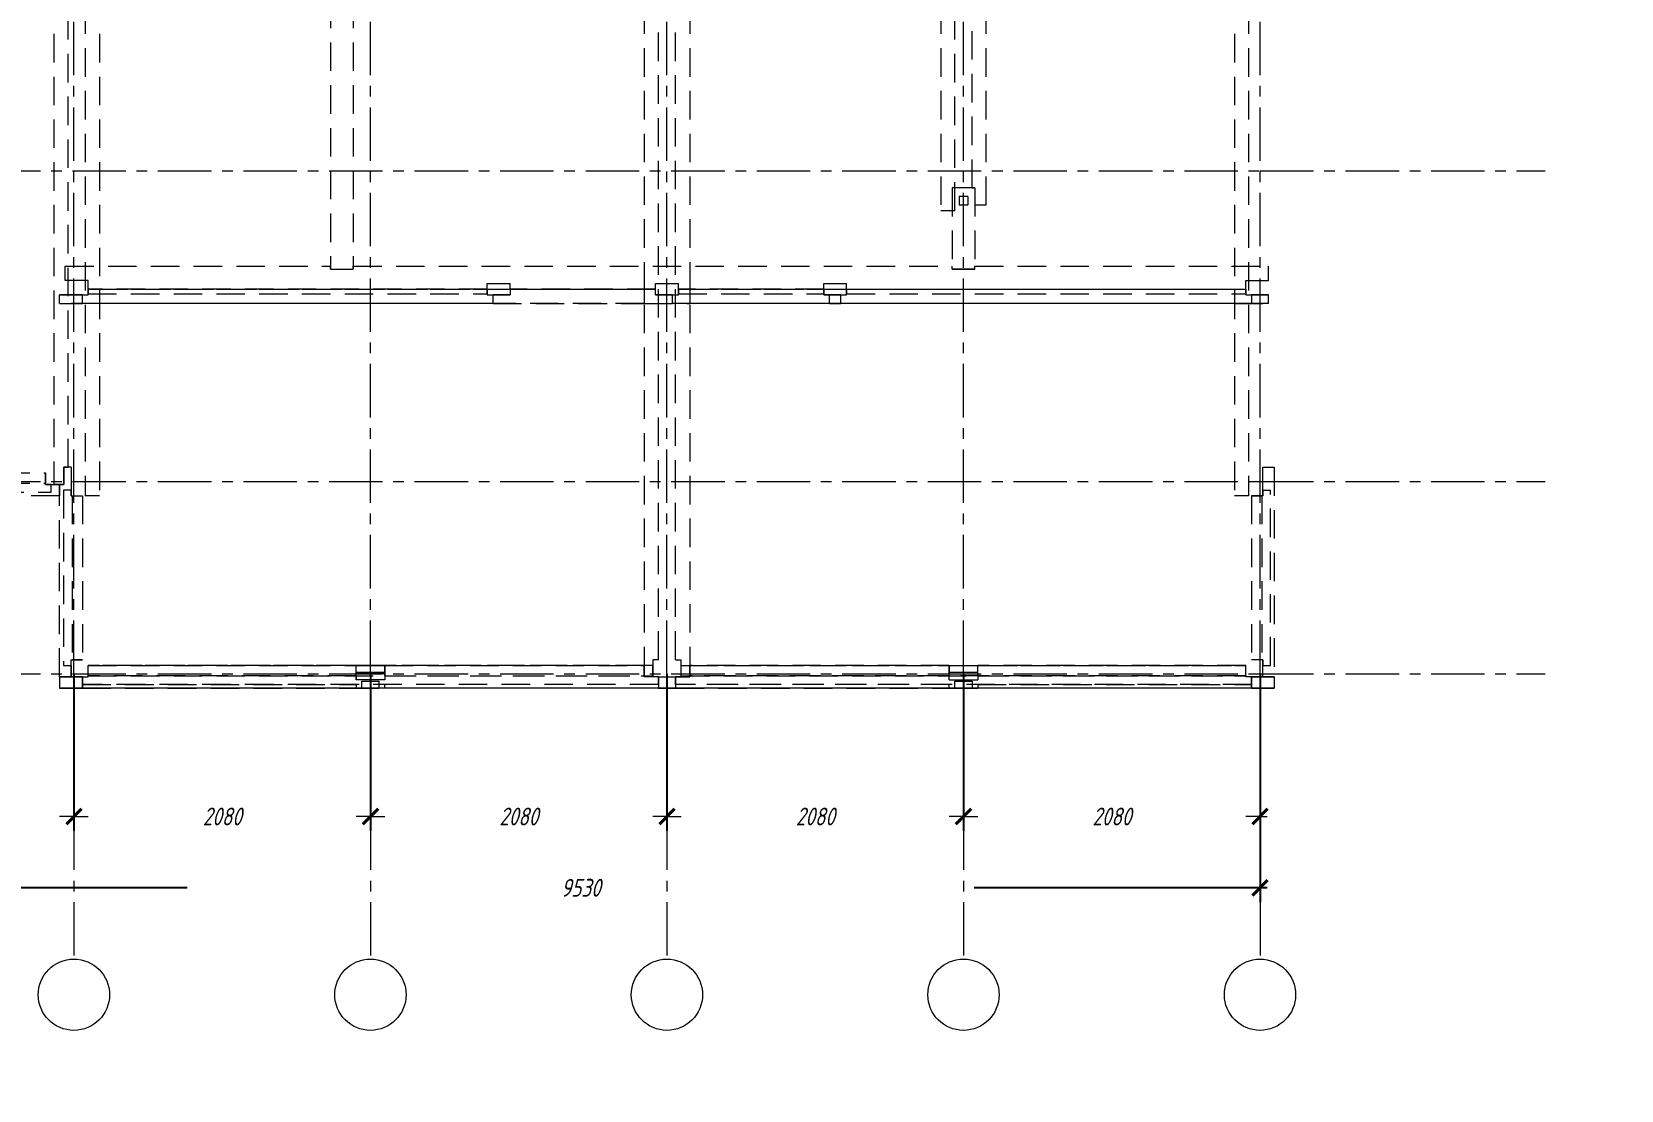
# Model space of a CAD drawing. Header units: millimetres. Extents: x 0 to 10920, y 0 to 297.
# Drawn here: x 2614.2 to 2837.2, y 0 to 148.5 of the extents above; entities that cross this region are included whole.
import ezdxf

# ---------------------------------------------------------------- set-up
doc = ezdxf.new("R2010")
doc.units = ezdxf.units.MM
for name, pattern in [('K5LT_AXLED', [12, 7.5, -1.5, 1.5, -1.5]), ('K5LT_BASIC', [0]), ('K5LT_DASHED', [6, 4, -2]), ('K5LT_THIN', [0])]:
    doc.linetypes.add(name, pattern=pattern)
doc.layers.add('Системный слой', color=7, linetype='Continuous')
doc.styles.add('KDIMTEXTSTYLE', font='GOST_AU.SHX', dxfattribs={"width": 0.96, "oblique": 15, "height": 5})
doc.styles.add('KTEXTSTYLE', font='GOST_AU.SHX', dxfattribs={"width": 0.96, "height": 5})
doc.dimstyles.new('KDIMSTYLE (0.02)', dxfattribs={"dimtxt": 5, "dimasz": 1, "dimexe": 2, "dimexo": 0, "dimgap": 1, "dimtad": 1, "dimlfac": 50, "dimtxsty": 'KDIMTEXTSTYLE', "dimsah": 1, "dimcen": 0, "dimdle": 1, "dimadec": 0, "dimazin": 0, "dimtfac": 0.667, "dimtmove": 0, "dimatfit": 3, "dimfxl": 0, "dimtvp": 1, "dimtolj": 1, "dimtzin": 0, "dimarcsym": 0})

# ---------------------------------------------------------------- blocks, each defined once
blk = doc.blocks.new('U249')
at = {"layer": 'Системный слой', "color": 30, "linetype": 'K5LT_AXLED', "lineweight": 18}
for p, q in [((2595.91, 58.4), (2786.51, 58.4)), ((2786.51, 58.4), (2826.51, 58.4))]:
    blk.add_line(p, q, dxfattribs=at)
blk = doc.blocks.new('U250')
at = {"layer": 'Системный слой', "color": 30, "linetype": 'K5LT_AXLED', "lineweight": 18}
for p, q in [((2595.91, 85.4), (2786.51, 85.4)), ((2786.51, 85.4), (2826.51, 85.4))]:
    blk.add_line(p, q, dxfattribs=at)
blk = doc.blocks.new('U251')
at = {"layer": 'Системный слой', "color": 30, "linetype": 'K5LT_AXLED', "lineweight": 18}
for p, q in [((2595.91, 129), (2786.51, 129)), ((2786.51, 129), (2826.51, 129))]:
    blk.add_line(p, q, dxfattribs=at)
blk = doc.blocks.new('U257')
at = {"layer": 'Системный слой', "color": 30, "linetype": 'K5LT_AXLED', "lineweight": 18}
for p, q in [((2620.11, 58.4), (2620.11, 250.2)), ((2620.11, 58.4), (2620.11, 38.4)), ((2620.11, 38.4), (2620.11, 18.4))]:
    blk.add_line(p, q, dxfattribs=at)
at = {"layer": 'Системный слой', "color": 7, "linetype": 'K5LT_THIN', "lineweight": 18}
blk.add_arc((2620.11, 13.4), 5, 0, 360, dxfattribs=at)
blk = doc.blocks.new('U258')
at = {"layer": 'Системный слой', "color": 30, "linetype": 'K5LT_AXLED', "lineweight": 18}
for p, q in [((2661.71, 58.4), (2661.71, 250.2)), ((2661.71, 58.4), (2661.71, 38.4)), ((2661.71, 38.4), (2661.71, 18.4))]:
    blk.add_line(p, q, dxfattribs=at)
at = {"layer": 'Системный слой', "color": 7, "linetype": 'K5LT_THIN', "lineweight": 18}
blk.add_arc((2661.71, 13.4), 5, 0, 360, dxfattribs=at)
blk = doc.blocks.new('U259')
at = {"layer": 'Системный слой', "color": 30, "linetype": 'K5LT_AXLED', "lineweight": 18}
for p, q in [((2703.31, 58.4), (2703.31, 250.2)), ((2703.31, 58.4), (2703.31, 38.4)), ((2703.31, 38.4), (2703.31, 18.4))]:
    blk.add_line(p, q, dxfattribs=at)
at = {"layer": 'Системный слой', "color": 7, "linetype": 'K5LT_THIN', "lineweight": 18}
blk.add_arc((2703.31, 13.4), 5, 0, 360, dxfattribs=at)
blk = doc.blocks.new('U260')
at = {"layer": 'Системный слой', "color": 30, "linetype": 'K5LT_AXLED', "lineweight": 18}
for p, q in [((2744.91, 58.4), (2744.91, 250.2)), ((2744.91, 58.4), (2744.91, 38.4)), ((2744.91, 38.4), (2744.91, 18.4))]:
    blk.add_line(p, q, dxfattribs=at)
at = {"layer": 'Системный слой', "color": 7, "linetype": 'K5LT_THIN', "lineweight": 18}
blk.add_arc((2744.91, 13.4), 5, 0, 360, dxfattribs=at)
blk = doc.blocks.new('U261')
at = {"layer": 'Системный слой', "color": 30, "linetype": 'K5LT_AXLED', "lineweight": 18}
for p, q in [((2786.51, 58.4), (2786.51, 250.2)), ((2786.51, 58.4), (2786.51, 38.4)), ((2786.51, 38.4), (2786.51, 18.4))]:
    blk.add_line(p, q, dxfattribs=at)
at = {"layer": 'Системный слой', "color": 7, "linetype": 'K5LT_THIN', "lineweight": 18}
blk.add_arc((2786.51, 13.4), 5, 0, 360, dxfattribs=at)
blk = doc.blocks.new('U248')
at = {"layer": 'Системный слой'}
for name in ['U257', 'U258', 'U259', 'U260', 'U261', 'U251', 'U250', 'U249']:
    blk.add_blockref(name, (0, 0), dxfattribs=at)
blk = doc.blocks.new('U282')
at = {"layer": 'Системный слой', "color": 7, "linetype": 'K5LT_DASHED', "lineweight": 18}
for p, q in [((2700.11, 284.2), (2700.11, 58)), ((2706.51, 284.2), (2706.51, 58)), ((2741.71, 284.2), (2741.71, 123.4)), ((2748.11, 124.2), (2748.11, 284.2)), ((2617.31, 250.2), (2617.31, 85)), ((2623.71, 250.2), (2623.71, 83.4)), ((2782.91, 250.2), (2782.91, 83.4)), ((2619.31, 87.4), (2619.31, 248.2)), ((2621.71, 248.2), (2621.71, 83.4)), ((2702.11, 60.4), (2702.11, 248.2)), ((2704.51, 60.4), (2704.51, 248.2)), ((2743.71, 123.4), (2743.71, 248.2)), ((2746.11, 126.6), (2746.11, 248.2)), ((2784.91, 248.2), (2784.91, 83.4)), ((2746.11, 126.6), (2746.51, 126.6)), ((2746.51, 126.6), (2746.51, 124.2)), ((2743.71, 123.4), (2741.71, 123.4)), ((2746.51, 124.2), (2748.11, 124.2)), ((2619.71, 87.4), (2618.71, 87.4)), ((2618.71, 85), (2618.71, 87.4)), ((2618.71, 87.4), (2618.71, 85)), ((2618.71, 87.4), (2619.31, 87.4)), ((2619.71, 87.4), (2619.71, 84.2)), ((2619.71, 87.4), (2619.71, 83.4)), ((2786.91, 84.2), (2786.91, 87.4)), ((2786.91, 87.4), (2788.51, 87.4)), ((2786.91, 83.4), (2786.91, 87.4)), ((2788.51, 87.4), (2788.51, 58)), ((2597.91, 86.6), (2616.11, 86.6)), ((2597.91, 85.16), (2616.11, 85.16)), ((2616.11, 86.6), (2616.11, 85.16)), ((2616.11, 85), (2616.11, 86.6)), ((2616.11, 85), (2616.11, 85.16)), ((2616.91, 85), (2616.11, 85)), ((2616.11, 85), (2618.11, 85)), ((2616.91, 83.92), (2616.91, 85)), ((2616.91, 85), (2618.11, 85)), ((2618.71, 85), (2617.31, 85)), ((2618.11, 85), (2618.11, 83.4)), ((2618.11, 58), (2618.11, 85)), ((2618.11, 85), (2618.71, 85)), ((2618.11, 83.4), (2593.91, 83.4)), ((2597.11, 83.92), (2616.91, 83.92)), ((2619.71, 84.2), (2618.63, 84.2)), ((2618.63, 84.2), (2618.63, 59.6)), ((2619.71, 83.4), (2619.71, 84.2)), ((2619.71, 83.4), (2621.31, 83.4)), ((2619.71, 83.4), (2619.87, 83.4)), ((2619.87, 83.4), (2621.31, 83.4)), ((2619.87, 83.4), (2619.87, 60.4)), ((2621.31, 83.4), (2621.31, 60.4)), ((2623.71, 83.4), (2621.71, 83.4)), ((2784.91, 83.4), (2782.91, 83.4)), ((2785.31, 83.4), (2786.75, 83.4)), ((2785.31, 83.4), (2785.31, 60.4)), ((2786.91, 83.4), (2785.31, 83.4)), ((2786.75, 83.4), (2786.75, 60.4)), ((2786.91, 83.4), (2786.75, 83.4)), ((2786.91, 84.2), (2787.99, 84.2)), ((2786.91, 84.2), (2786.91, 83.4)), ((2787.99, 59.6), (2787.99, 84.2)), ((2619.71, 58), (2619.71, 60.4)), ((2619.71, 59.6), (2619.71, 60.4)), ((2619.71, 60.4), (2619.87, 60.4)), ((2619.71, 60.4), (2621.31, 60.4)), ((2621.31, 60.4), (2619.87, 60.4)), ((2702.11, 60.4), (2701.31, 60.4)), ((2701.31, 60.4), (2701.31, 58)), ((2704.51, 60.4), (2705.31, 60.4)), ((2705.31, 58), (2705.31, 60.4)), ((2786.75, 60.4), (2785.31, 60.4)), ((2786.91, 60.4), (2785.31, 60.4)), ((2786.91, 60.4), (2786.75, 60.4)), ((2786.91, 58), (2786.91, 60.4)), ((2786.91, 60.4), (2786.91, 59.6)), ((2619.71, 58), (2618.11, 58)), ((2621.31, 58), (2618.11, 58)), ((2618.11, 58), (2618.11, 56.4)), ((2618.63, 59.6), (2619.71, 59.6)), ((2619.71, 59.6), (2619.71, 58)), ((2621.31, 56.4), (2621.31, 58)), ((2621.31, 58), (2622.11, 58)), ((2621.31, 58), (2621.31, 56.92)), ((2622.11, 58.16), (2622.11, 59.6)), ((2700.11, 59.6), (2622.11, 59.6)), ((2659.71, 59.6), (2622.11, 59.6)), ((2622.11, 58), (2622.11, 58.16)), ((2622.11, 58.16), (2700.11, 58.16)), ((2659.71, 58.16), (2622.11, 58.16)), ((2663.71, 59.6), (2659.71, 59.6)), ((2659.71, 58.16), (2659.71, 59.6)), ((2659.71, 58.4), (2659.71, 59.6)), ((2663.71, 58.4), (2659.71, 58.4)), ((2659.71, 57.6), (2659.71, 58.4)), ((2659.71, 58.16), (2659.71, 57.6)), ((2663.71, 58.4), (2663.71, 59.6)), ((2663.71, 59.6), (2663.71, 58.16)), ((2663.71, 59.6), (2700.11, 59.6)), ((2663.71, 58.4), (2663.71, 57.6)), ((2663.71, 58.16), (2700.11, 58.16)), ((2663.71, 58.16), (2663.71, 57.6)), ((2700.11, 58.16), (2700.11, 59.6)), ((2700.11, 58.16), (2700.11, 58)), ((2702.11, 58), (2700.11, 58)), ((2701.31, 58), (2700.11, 58)), ((2702.11, 58), (2702.11, 56.4)), ((2702.11, 58), (2704.51, 58)), ((2702.11, 56.92), (2702.11, 58)), ((2706.51, 58), (2704.51, 58)), ((2704.51, 58), (2704.51, 56.4)), ((2704.51, 56.92), (2704.51, 58)), ((2705.31, 58), (2706.51, 58)), ((2742.91, 59.6), (2706.51, 59.6)), ((2706.51, 58.16), (2706.51, 59.6)), ((2706.51, 59.6), (2784.51, 59.6)), ((2784.51, 58.16), (2706.51, 58.16)), ((2706.51, 58.16), (2706.51, 58)), ((2742.91, 58.16), (2706.51, 58.16)), ((2742.91, 58.16), (2742.91, 59.6)), ((2742.91, 59.6), (2742.91, 58.4)), ((2742.91, 59.6), (2746.91, 59.6)), ((2742.91, 57.6), (2742.91, 58.4)), ((2742.91, 58.4), (2746.91, 58.4)), ((2742.91, 57.6), (2742.91, 58.16)), ((2746.91, 58.16), (2746.91, 59.6)), ((2746.91, 58.4), (2746.91, 59.6)), ((2784.51, 59.6), (2746.91, 59.6)), ((2746.91, 58.4), (2746.91, 57.6)), ((2784.51, 58.16), (2746.91, 58.16)), ((2746.91, 58.16), (2746.91, 57.6)), ((2784.51, 58.16), (2784.51, 59.6)), ((2784.51, 58), (2784.51, 58.16)), ((2785.31, 58), (2784.51, 58)), ((2785.31, 56.4), (2785.31, 58)), ((2785.31, 56.92), (2785.31, 58)), ((2788.51, 58), (2785.31, 58)), ((2786.91, 58), (2786.91, 59.6)), ((2786.91, 59.6), (2787.99, 59.6)), ((2788.51, 58), (2786.91, 58)), ((2788.51, 58), (2788.51, 56.4)), ((2621.31, 56.4), (2618.11, 56.4)), ((2659.71, 56.4), (2618.11, 56.4)), ((2621.31, 56.92), (2659.71, 56.92)), ((2702.11, 56.4), (2621.31, 56.4)), ((2663.71, 57.6), (2659.71, 57.6)), ((2659.71, 56.92), (2659.71, 56.4)), ((2663.71, 56.4), (2659.71, 56.4)), ((2702.11, 56.92), (2663.71, 56.92)), ((2663.71, 56.4), (2663.71, 56.92)), ((2742.91, 56.4), (2663.71, 56.4)), ((2702.11, 56.4), (2704.51, 56.4)), ((2742.91, 56.92), (2704.51, 56.92)), ((2785.31, 56.4), (2704.51, 56.4)), ((2742.91, 57.6), (2746.91, 57.6)), ((2742.91, 56.4), (2742.91, 56.92)), ((2742.91, 56.4), (2746.91, 56.4)), ((2746.91, 56.92), (2785.31, 56.92)), ((2746.91, 56.92), (2746.91, 56.4)), ((2788.51, 56.4), (2746.91, 56.4)), ((2785.31, 56.4), (2788.51, 56.4))]:
    blk.add_line(p, q, dxfattribs=at)
blk = doc.blocks.new('U283')
at = {"layer": 'Системный слой', "color": 7, "linetype": 'K5LT_DASHED', "lineweight": 18}
for p, q in [((2656.11, 165), (2656.11, 115.2)), ((2659.31, 165), (2659.31, 115.2)), ((2746.51, 126.6), (2743.31, 126.6)), ((2743.31, 126.6), (2743.31, 115.2)), ((2745.51, 125.4), (2744.31, 125.4)), ((2744.31, 125.4), (2744.31, 124.2)), ((2745.51, 125.4), (2745.51, 124.2)), ((2746.51, 126.6), (2746.51, 115.2)), ((2744.31, 124.2), (2745.51, 124.2)), ((2618.91, 113.6), (2618.91, 115.6)), ((2618.91, 115.6), (2656.11, 115.6)), ((2656.11, 115.2), (2656.11, 115.6)), ((2656.11, 115.2), (2659.31, 115.2)), ((2656.11, 115.2), (2659.31, 115.2)), ((2659.31, 115.2), (2659.31, 115.6)), ((2659.31, 115.6), (2743.31, 115.6)), ((2743.31, 115.2), (2743.31, 115.6)), ((2743.31, 115.2), (2746.51, 115.2)), ((2746.51, 115.2), (2743.31, 115.2)), ((2746.51, 115.2), (2746.51, 115.6)), ((2746.51, 115.6), (2787.71, 115.6)), ((2787.71, 113.6), (2787.71, 115.6)), ((2618.11, 110.4), (2618.11, 111.6)), ((2621.31, 111.6), (2618.11, 111.6)), ((2618.11, 111.6), (2622.11, 111.6)), ((2622.11, 113.6), (2618.91, 113.6)), ((2621.31, 110.4), (2621.31, 111.6)), ((2621.31, 111.6), (2622.11, 111.6)), ((2622.11, 112.4), (2622.11, 113.6)), ((2622.11, 112.4), (2622.11, 111.72)), ((2622.11, 112.4), (2678.11, 112.4)), ((2623.71, 112.4), (2622.11, 112.4)), ((2622.11, 111.6), (2622.11, 112.4)), ((2678.11, 112.4), (2622.11, 112.4)), ((2622.11, 111.72), (2678.11, 111.72)), ((2622.11, 111.6), (2622.11, 111.72)), ((2623.71, 112.4), (2700.11, 112.4)), ((2623.71, 112.4), (2623.71, 110.4)), ((2678.11, 112.4), (2678.11, 113.2)), ((2678.11, 113.2), (2681.31, 113.2)), ((2678.11, 111.72), (2678.11, 112.4)), ((2678.11, 112.4), (2678.11, 111.6)), ((2678.11, 112.4), (2681.31, 112.4)), ((2678.11, 111.6), (2678.11, 111.72)), ((2678.11, 111.6), (2681.31, 111.6)), ((2678.11, 111.6), (2678.91, 111.6)), ((2678.91, 110.4), (2678.91, 111.6)), ((2681.31, 111.6), (2678.91, 111.6)), ((2681.31, 112.4), (2681.31, 113.2)), ((2701.71, 112.4), (2681.31, 112.4)), ((2681.31, 112.4), (2681.31, 111.6)), ((2681.31, 112.4), (2701.71, 112.4)), ((2700.11, 112.4), (2700.11, 110.4)), ((2700.11, 112.4), (2701.71, 112.4)), ((2701.71, 112.4), (2701.71, 113.2)), ((2701.71, 113.2), (2704.91, 113.2)), ((2701.71, 111.6), (2701.71, 112.4)), ((2704.11, 111.6), (2701.71, 111.6)), ((2701.71, 111.6), (2704.91, 111.6)), ((2704.11, 110.4), (2704.11, 111.6)), ((2704.11, 111.6), (2704.91, 111.6)), ((2704.91, 112.4), (2704.91, 113.2)), ((2704.91, 112.4), (2704.91, 111.72)), ((2704.91, 112.4), (2725.31, 112.4)), ((2704.91, 111.6), (2704.91, 112.4)), ((2704.91, 112.4), (2706.51, 112.4)), ((2725.31, 112.4), (2704.91, 112.4)), ((2704.91, 111.72), (2725.31, 111.72)), ((2704.91, 111.6), (2704.91, 111.72)), ((2706.51, 112.4), (2782.91, 112.4)), ((2706.51, 112.4), (2706.51, 110.4)), ((2725.31, 112.4), (2725.31, 113.2)), ((2725.31, 113.2), (2728.51, 113.2)), ((2725.31, 111.72), (2725.31, 112.4)), ((2725.31, 112.4), (2725.31, 111.6)), ((2725.31, 112.4), (2728.51, 112.4)), ((2725.31, 111.6), (2725.31, 111.72)), ((2725.31, 111.6), (2728.51, 111.6)), ((2726.11, 111.6), (2725.31, 111.6)), ((2726.11, 110.4), (2726.11, 111.6)), ((2727.71, 111.6), (2726.11, 111.6)), ((2727.71, 110.4), (2727.71, 111.6)), ((2727.71, 111.6), (2728.51, 111.6)), ((2728.51, 112.4), (2728.51, 113.2)), ((2728.51, 112.4), (2728.51, 111.72)), ((2728.51, 112.4), (2784.51, 112.4)), ((2728.51, 111.6), (2728.51, 112.4)), ((2728.51, 112.4), (2784.51, 112.4)), ((2728.51, 111.72), (2784.51, 111.72)), ((2728.51, 111.6), (2728.51, 111.72)), ((2782.91, 112.4), (2782.91, 110.4)), ((2782.91, 112.4), (2784.51, 112.4)), ((2784.51, 112.4), (2784.51, 113.6)), ((2784.51, 113.6), (2787.71, 113.6)), ((2784.51, 111.72), (2784.51, 112.4)), ((2784.51, 112.4), (2784.51, 111.6)), ((2784.51, 111.6), (2784.51, 111.72)), ((2784.51, 111.6), (2787.71, 111.6)), ((2784.51, 111.6), (2785.31, 111.6)), ((2787.71, 111.6), (2785.31, 111.6)), ((2785.31, 111.6), (2785.31, 110.4)), ((2787.71, 110.4), (2787.71, 111.6)), ((2618.11, 110.4), (2621.31, 110.4)), ((2623.71, 110.4), (2618.11, 110.4)), ((2678.91, 110.4), (2621.31, 110.4)), ((2700.11, 110.4), (2623.71, 110.4)), ((2678.91, 110.4), (2704.11, 110.4)), ((2700.11, 110.4), (2706.51, 110.4)), ((2726.11, 110.4), (2704.11, 110.4)), ((2782.91, 110.4), (2706.51, 110.4)), ((2726.11, 110.4), (2727.71, 110.4)), ((2785.31, 110.4), (2727.71, 110.4)), ((2782.91, 110.4), (2787.71, 110.4)), ((2787.71, 110.4), (2785.31, 110.4)), ((2618.11, 58), (2618.11, 56.4)), ((2618.11, 58), (2621.31, 58)), ((2621.31, 56.92), (2621.31, 58)), ((2621.31, 58), (2622.11, 58)), ((2621.31, 58), (2621.31, 56.4)), ((2622.11, 58.16), (2622.11, 59.6)), ((2701.31, 59.6), (2622.11, 59.6)), ((2622.11, 59.6), (2659.71, 59.6)), ((2622.11, 58), (2622.11, 58.16)), ((2622.11, 58.16), (2701.31, 58.16)), ((2622.11, 58.16), (2659.71, 58.16)), ((2659.71, 58.16), (2659.71, 59.6)), ((2659.71, 58.6), (2659.71, 59.6)), ((2659.71, 59.6), (2663.71, 59.6)), ((2659.71, 58.16), (2659.71, 58.6)), ((2663.71, 58.6), (2659.71, 58.6)), ((2663.71, 58.16), (2663.71, 59.6)), ((2663.71, 58.6), (2663.71, 59.6)), ((2701.31, 59.6), (2663.71, 59.6)), ((2663.71, 58.16), (2663.71, 58.6)), ((2663.71, 58.16), (2701.31, 58.16)), ((2701.31, 58.16), (2701.31, 59.6)), ((2701.31, 58.16), (2701.31, 58)), ((2702.11, 58), (2701.31, 58)), ((2702.11, 58), (2702.11, 56.4)), ((2702.11, 58), (2704.51, 58)), ((2702.11, 56.92), (2702.11, 58)), ((2704.51, 56.92), (2704.51, 58)), ((2704.51, 58), (2705.31, 58)), ((2704.51, 58), (2704.51, 56.4)), ((2705.31, 58.16), (2705.31, 59.6)), ((2705.31, 59.6), (2784.51, 59.6)), ((2705.31, 59.6), (2742.91, 59.6)), ((2705.31, 58), (2705.31, 58.16)), ((2705.31, 58.16), (2784.51, 58.16)), ((2705.31, 58.16), (2742.91, 58.16)), ((2742.91, 58.16), (2742.91, 59.6)), ((2742.91, 58.6), (2742.91, 59.6)), ((2742.91, 59.6), (2746.91, 59.6)), ((2742.91, 58.16), (2742.91, 58.6)), ((2746.91, 58.6), (2742.91, 58.6)), ((2746.91, 58.16), (2746.91, 59.6)), ((2746.91, 58.6), (2746.91, 59.6)), ((2746.91, 59.6), (2784.51, 59.6)), ((2746.91, 58.16), (2746.91, 58.6)), ((2746.91, 58.16), (2784.51, 58.16)), ((2784.51, 58.16), (2784.51, 59.6)), ((2784.51, 58.16), (2784.51, 58)), ((2785.31, 58), (2784.51, 58)), ((2785.31, 58), (2785.31, 56.4)), ((2785.31, 58), (2788.51, 58)), ((2785.31, 56.92), (2785.31, 58)), ((2788.51, 58), (2788.51, 56.4)), ((2618.11, 56.4), (2621.31, 56.4)), ((2788.51, 56.4), (2618.11, 56.4)), ((2702.11, 56.92), (2621.31, 56.92)), ((2621.31, 56.4), (2660.51, 56.4)), ((2660.51, 56.4), (2660.51, 57.4)), ((2660.51, 57.4), (2662.91, 57.4)), ((2660.51, 56.4), (2662.91, 56.4)), ((2662.91, 57.4), (2662.91, 56.4)), ((2702.11, 56.4), (2662.91, 56.4)), ((2702.11, 56.4), (2704.51, 56.4)), ((2785.31, 56.92), (2704.51, 56.92)), ((2704.51, 56.4), (2743.71, 56.4)), ((2743.71, 56.4), (2743.71, 57.4)), ((2743.71, 57.4), (2746.11, 57.4)), ((2743.71, 56.4), (2746.11, 56.4)), ((2746.11, 57.4), (2746.11, 56.4)), ((2785.31, 56.4), (2746.11, 56.4)), ((2785.31, 56.4), (2788.51, 56.4))]:
    blk.add_line(p, q, dxfattribs=at)
blk = doc.blocks.new('KDIMARROW_03')
at = {"layer": 'Системный слой', "color": 0, "linetype": 'K5LT_BASIC', "lineweight": 40}
blk.add_line((-1.06, -1.06), (1.06, 1.06), dxfattribs=at)
at = {"layer": 'Системный слой', "color": 0, "linetype": 'K5LT_THIN', "lineweight": 18}
for q in [(-1, 0), (2, 0)]:
    blk.add_line((0, 0), q, dxfattribs=at)

msp = doc.modelspace()

# ---------------------------------------------------------------- block references
at = {"layer": 'Системный слой'}
for name in ['U248', 'U282', 'U283']:
    msp.add_blockref(name, (0, 0), dxfattribs=at)

# ---------------------------------------------------------------- dimensions: what is measured, and where the dimension line sits
at = {"layer": 'Системный слой', "color": 7}
for base, p1, p2, location in [((2595.91417, 38.40197), (2620.11417, 58.40197), (2595.91417, 58.40197), (2608.01417, 38.40197)), ((2595.91417, 28.40197), (2786.51417, 58.40197), (2595.91417, 58.40197), (2691.21417, 28.40197)), ((2620.11417, 38.40197), (2661.71417, 58.40197), (2620.11417, 58.40197), (2640.91417, 38.40197)), ((2661.71417, 38.40197), (2703.31417, 58.40197), (2661.71417, 58.40197), (2682.51417, 38.40197)), ((2703.31417, 38.40197), (2744.91417, 58.40197), (2703.31417, 58.40197), (2724.11417, 38.40197)), ((2744.91417, 38.40197), (2786.51417, 58.40197), (2744.91417, 58.40197), (2765.71417, 38.40197))]:
    msp.add_linear_dim(base=base, p1=p1, p2=p2, location=location, dimstyle='KDIMSTYLE (0.02)', override={"dimexo": 0, "dimpost": '\\H2.5;\\W0.965;\\Q15;<>', "dimblk1": 'KDIMARROW_03', "dimblk2": 'KDIMARROW_03', "dimse1": 0, "dimse2": 0, "dimclrt": 7, "dimtolj": 1}, dxfattribs=at).render()

doc.saveas('drawing.dxf')
